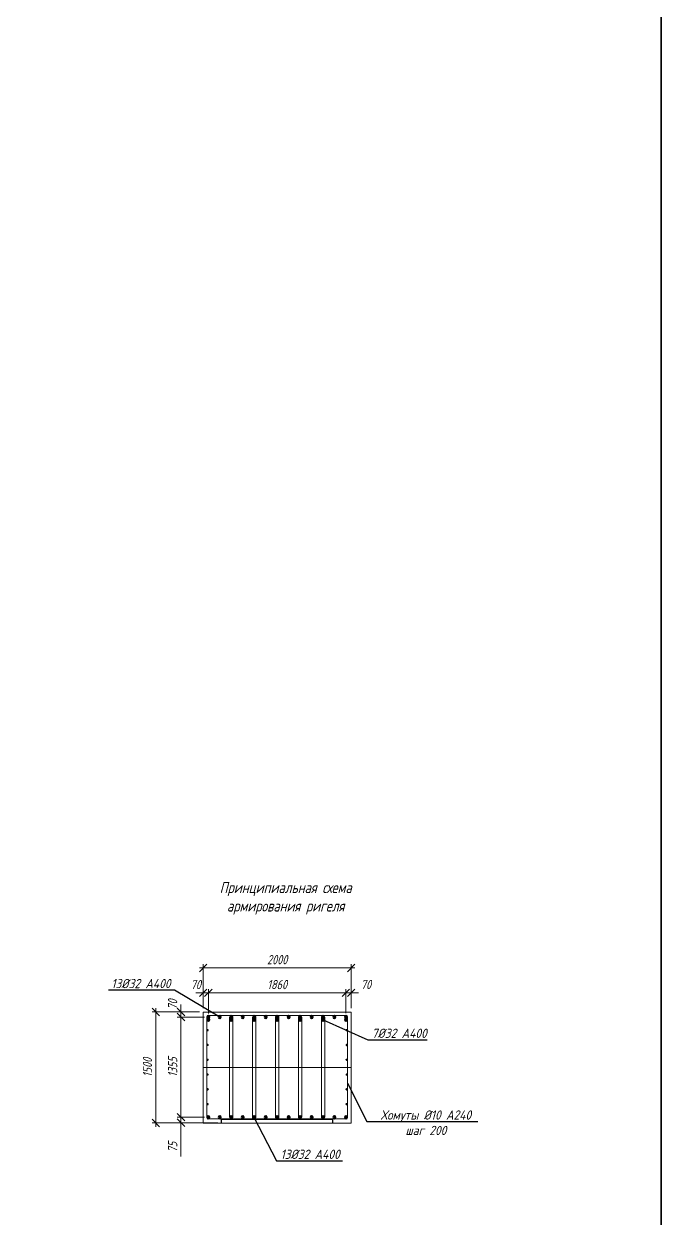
# Model space of a CAD drawing. Header units: millimetres. Extents: x 263685 to 14136308, y -2404013 to 2433772.
# Drawn here: x 7201285 to 7209898, y 772467 to 788607 of the extents above; entities that cross this region are included whole.
import ezdxf
from ezdxf import colors
from ezdxf.entities.mleader import LeaderData, LeaderLine
from ezdxf.math import Vec2, Vec3

# ---------------------------------------------------------------- set-up
doc = ezdxf.new("R2010")
doc.units = ezdxf.units.MM
doc.linetypes.add('невидимая', pattern=[9.525, 6.35, -3.175])
for name, color, linetype, lineweight in [('1-Бетон', 106, 'Continuous', 35), ('Арматура', 1, 'Continuous', 40), ('ИС_ОПОР_Med_Арматура', 1, 'Continuous', 35), ('ИС_Размер', 3, 'Continuous', 18), ('ИС_СПРЖ_Wide', 1, 'Continuous', 35), ('ИС_ТаБл', 5, 'Continuous', 35), ('ИС_Текст', 4, 'Continuous', 18), ('ИС_Тонкая', 3, 'Continuous', 18), ('Тонкая', 3, 'Continuous', 15)]:
    doc.layers.add(name, color=color, linetype=linetype, lineweight=lineweight)
doc.layers.add('ИС_Невидимая', color=4, linetype='невидимая')
doc.styles.add('0', font='isocpeur.ttf', dxfattribs={"width": 0.8, "oblique": 15})
doc.styles.add('ISOCPEUR', font='isocpeur.ttf', dxfattribs={"width": 0.8, "oblique": 15, "height": 2.5})
doc.styles.add('ROMANS', font='isocpeur.ttf', dxfattribs={"width": 0.9, "oblique": 15})
doc.dimstyles.new('М50', dxfattribs={"dimscale": 50, "dimtxt": 2.5, "dimasz": 2, "dimexe": 1, "dimexo": 1, "dimgap": 1, "dimtad": 1, "dimdec": 0, "dimtxsty": '0', "dimblk1": 'OBLIQUE', "dimblk2": 'OBLIQUE', "dimsah": 1, "dimcen": 2.5, "dimdle": 1, "dimclrd": 256, "dimclre": 256, "dimclrt": 256, "dimaunit": 1, "dimadec": 0, "dimazin": 0, "dimtfac": 0.75, "dimtdec": 0, "dimtmove": 1, "dimatfit": 2, "dimldrblk": 'OBLIQUE', "dimfxl": 1, "dimtolj": 1, "dimtzin": 0, "dimlwd": -1, "dimlwe": -1, "dimarcsym": 0})
pattern_1 = [(0, (-152.17, 25357.0641), (0, 0.6985), [0.508, -0.1905]), (90, (-152.17, 25357.0641), (-0.6985, 4e-17), [0.508, -0.1905])]

# ---------------------------------------------------------------- blocks, each defined once
blk = doc.blocks.new('*U1988')
h = blk.add_hatch(color=256)
h.dxf.hatch_style = 1
h.paths.add_polyline_path([(16, 0, 1), (-16, 0, 1)])
blk.add_circle((0, 0), 16)
at = {"layer": 'Defpoints'}
for radius in [17.5, 3]:
    blk.add_circle((0, 0), radius, dxfattribs=at)
blk = doc.blocks.new('*U2012')
at = {"layer": 'Арматура', "xscale": -1}
blk.add_blockref('*U1988', (72.75, 72.75), dxfattribs=at)
blk = doc.blocks.new('*U2013')
at = {"layer": 'ИС_Размер', "color": 0, "linetype": 'ByBlock', "lineweight": -2, "transparency": 16777216}
for p in [(0, 0), (155, 0), (310, 0), (465, 0), (620, 0), (775, 0), (930, 0), (1085, 0), (1240, 0), (1395, 0), (1550, 0), (1705, 0), (1860, 0)]:
    blk.add_blockref('*U2012', p, dxfattribs=at)
blk = doc.blocks.new('*U2016')
at = {"layer": 'Арматура', "xscale": -1}
blk.add_blockref('*U1988', (72.75, 72.75), dxfattribs=at)
blk = doc.blocks.new('*U2011')
at = {"layer": 'ИС_Размер', "color": 0, "linetype": 'ByBlock', "lineweight": -2, "transparency": 16777216}
for p in [(0, 0), (310, 0), (620, 0), (930, 0), (1240, 0), (1550, 0), (1860, 0)]:
    blk.add_blockref('*U2016', p, dxfattribs=at)
blk = doc.blocks.new('*U2014')
at = {"layer": 'Арматура', "xscale": -1}
blk.add_blockref('*U1988', (72.75, 72.75), dxfattribs=at)
blk = doc.blocks.new('*U2015')
at = {"layer": 'ИС_Размер', "color": 0, "linetype": 'ByBlock', "lineweight": -2, "transparency": 16777216}
for p in [(0, 0), (155, 0), (310, 0), (465, 0), (620, 0), (775, 0), (930, 0), (1085, 0), (1240, 0), (1395, 0), (1550, 0), (1705, 0), (1860, 0)]:
    blk.add_blockref('*U2014', p, dxfattribs=at)
blk = doc.blocks.new('_OBLIQUE')
at = {"color": 0, "linetype": 'ByBlock', "lineweight": -2}
blk.add_line((0.5, 0.5), (-0.5, -0.5), dxfattribs=at)
blk = doc.blocks.new('*D2017')
at = {"layer": 'Defpoints', "color": 0, "transparency": 16777216}
for p in [(7203708, 775253), (7203068, 773753), (7203958, 773753)]:
    blk.add_point(p, dxfattribs=at)
at = {"layer": 'ИС_Размер', "transparency": 16777216}
for p, q in [((7203658, 775253), (7203018, 775253)), ((7203068, 775303), (7203068, 773703)), ((7203908, 773753), (7203018, 773753))]:
    blk.add_line(p, q, dxfattribs=at)
at = {"layer": 'ИС_Размер', "transparency": 16777216, "xscale": 100, "yscale": 100, "zscale": 100}
for p, rotation in [((7203068, 775253), 90), ((7203068, 773753), 270)]:
    blk.add_blockref('_OBLIQUE', p, dxfattribs=dict(at, rotation=rotation))
at = {"layer": 'ИС_Размер', "transparency": 16777216, "insert": (7202955, 774503), "char_height": 125, "attachment_point": 5, "rotation": 90, "style": '0'}
blk.add_mtext('\\A1;1500', dxfattribs=at)
blk = doc.blocks.new('*D2018')
at = {"layer": 'Defpoints', "color": 0, "transparency": 16777216}
for p in [(7203408, 775253), (7203708, 775253), (7203778, 775185)]:
    blk.add_point(p, dxfattribs=at)
at = {"layer": 'ИС_Размер', "transparency": 16777216}
for p, q in [((7203658, 775253), (7203358, 775253)), ((7203408, 775253), (7203408, 775353)), ((7203408, 775185), (7203408, 775253)), ((7203728, 775185), (7203358, 775185)), ((7203408, 775185), (7203408, 775085))]:
    blk.add_line(p, q, dxfattribs=at)
at = {"layer": 'ИС_Размер', "transparency": 16777216, "xscale": 100, "yscale": 100, "zscale": 100}
for p, rotation in [((7203408, 775253), 270), ((7203408, 775185), 90)]:
    blk.add_blockref('_OBLIQUE', p, dxfattribs=dict(at, rotation=rotation))
at = {"layer": 'ИС_Размер', "transparency": 16777216, "insert": (7203295, 775353), "char_height": 125, "attachment_point": 5, "rotation": 90, "style": '0'}
blk.add_mtext('\\A1;70', dxfattribs=at)
blk = doc.blocks.new('*D2019')
at = {"layer": 'Defpoints', "color": 0, "transparency": 16777216}
for p in [(7203408, 775185), (7203778, 775185), (7203778, 773830)]:
    blk.add_point(p, dxfattribs=at)
at = {"layer": 'ИС_Размер', "transparency": 16777216}
for p, q in [((7203408, 773780), (7203408, 775235)), ((7203728, 775185), (7203358, 775185)), ((7203728, 773830), (7203358, 773830))]:
    blk.add_line(p, q, dxfattribs=at)
at = {"layer": 'ИС_Размер', "transparency": 16777216, "xscale": 100, "yscale": 100, "zscale": 100}
for p, rotation in [((7203408, 775185), 90), ((7203408, 773830), 270)]:
    blk.add_blockref('_OBLIQUE', p, dxfattribs=dict(at, rotation=rotation))
at = {"layer": 'ИС_Размер', "transparency": 16777216, "insert": (7203295, 774508), "char_height": 125, "attachment_point": 5, "rotation": 90, "style": '0'}
blk.add_mtext('\\A1;1355 ', dxfattribs=at)
blk = doc.blocks.new('*D2035')
at = {"layer": 'Defpoints', "color": 0, "transparency": 16777216}
for p in [(7203408, 773830), (7203728, 773757), (7203778, 773830)]:
    blk.add_point(p, dxfattribs=at)
at = {"layer": 'ИС_Размер', "transparency": 16777216}
for p, q in [((7203408, 773830), (7203408, 773930)), ((7203728, 773830), (7203358, 773830)), ((7203678, 773757), (7203358, 773757)), ((7203408, 773757), (7203408, 773830)), ((7203408, 773757), (7203408, 773830)), ((7203408, 773757), (7203408, 773657)), ((7203408, 773300), (7203408, 773757))]:
    blk.add_line(p, q, dxfattribs=at)
at = {"layer": 'ИС_Размер', "transparency": 16777216, "xscale": 100, "yscale": 100, "zscale": 100}
for p, rotation in [((7203408, 773830), 270), ((7203408, 773757), 90)]:
    blk.add_blockref('_OBLIQUE', p, dxfattribs=dict(at, rotation=rotation))
at = {"layer": 'ИС_Размер', "transparency": 16777216, "insert": (7203295, 773427), "char_height": 125, "attachment_point": 5, "rotation": 90, "style": '0'}
blk.add_mtext('\\A1;75', dxfattribs=at)
blk = doc.blocks.new('*D2036')
at = {"layer": 'Defpoints', "color": 0, "transparency": 16777216}
for p in [(7205708, 775512), (7205708, 775253), (7205638, 775185)]:
    blk.add_point(p, dxfattribs=at)
at = {"layer": 'ИС_Размер', "transparency": 16777216}
for p, q in [((7205638, 775235), (7205638, 775562)), ((7205708, 775303), (7205708, 775562)), ((7205638, 775512), (7205538, 775512)), ((7205638, 775512), (7205708, 775512)), ((7205708, 775512), (7205808, 775512))]:
    blk.add_line(p, q, dxfattribs=at)
at = {"layer": 'ИС_Размер', "transparency": 16777216, "xscale": 100, "yscale": 100, "zscale": 100}
blk.add_blockref('_OBLIQUE', (7205638, 775512), dxfattribs=at)
at = {"layer": 'ИС_Размер', "transparency": 16777216, "xscale": 100, "yscale": 100, "zscale": 100, "rotation": 180}
blk.add_blockref('_OBLIQUE', (7205708, 775512), dxfattribs=at)
at = {"layer": 'ИС_Размер', "transparency": 16777216, "insert": (7205908, 775624), "char_height": 125, "attachment_point": 5, "style": '0'}
blk.add_mtext('\\A1;70', dxfattribs=at)
blk = doc.blocks.new('*D2037')
at = {"layer": 'Defpoints', "color": 0, "transparency": 16777216}
for p in [(7203708, 775512), (7203708, 775253), (7203778, 775183)]:
    blk.add_point(p, dxfattribs=at)
at = {"layer": 'ИС_Размер', "transparency": 16777216}
for p, q in [((7203708, 775303), (7203708, 775562)), ((7203778, 775233), (7203778, 775562)), ((7203708, 775512), (7203608, 775512)), ((7203778, 775512), (7203708, 775512)), ((7203778, 775512), (7203878, 775512))]:
    blk.add_line(p, q, dxfattribs=at)
at = {"layer": 'ИС_Размер', "transparency": 16777216, "xscale": 100, "yscale": 100, "zscale": 100}
blk.add_blockref('_OBLIQUE', (7203708, 775512), dxfattribs=at)
at = {"layer": 'ИС_Размер', "transparency": 16777216, "xscale": 100, "yscale": 100, "zscale": 100, "rotation": 180}
blk.add_blockref('_OBLIQUE', (7203778, 775512), dxfattribs=at)
at = {"layer": 'ИС_Размер', "transparency": 16777216, "insert": (7203608, 775624), "char_height": 125, "attachment_point": 5, "style": '0'}
blk.add_mtext('\\A1;70', dxfattribs=at)
blk = doc.blocks.new('*D2038')
at = {"layer": 'Defpoints', "color": 0, "transparency": 16777216}
for p in [(7203708, 775848), (7203708, 775253), (7205708, 775253)]:
    blk.add_point(p, dxfattribs=at)
at = {"layer": 'ИС_Размер', "transparency": 16777216}
for p, q in [((7205758, 775848), (7203658, 775848)), ((7203708, 775303), (7203708, 775898)), ((7205708, 775303), (7205708, 775898))]:
    blk.add_line(p, q, dxfattribs=at)
at = {"layer": 'ИС_Размер', "transparency": 16777216, "xscale": 100, "yscale": 100, "zscale": 100, "rotation": 180}
blk.add_blockref('_OBLIQUE', (7203708, 775848), dxfattribs=at)
at = {"layer": 'ИС_Размер', "transparency": 16777216, "xscale": 100, "yscale": 100, "zscale": 100}
blk.add_blockref('_OBLIQUE', (7205708, 775848), dxfattribs=at)
at = {"layer": 'ИС_Размер', "transparency": 16777216, "insert": (7204708, 775960), "char_height": 125, "attachment_point": 5, "style": '0'}
blk.add_mtext('\\A1;2000', dxfattribs=at)
blk = doc.blocks.new('*D2039')
at = {"layer": 'Defpoints', "color": 0, "transparency": 16777216}
for p in [(7205638, 775512), (7203778, 775183), (7205638, 775185)]:
    blk.add_point(p, dxfattribs=at)
at = {"layer": 'ИС_Размер', "transparency": 16777216}
for p, q in [((7203778, 775233), (7203778, 775562)), ((7205638, 775235), (7205638, 775562)), ((7203728, 775512), (7205688, 775512))]:
    blk.add_line(p, q, dxfattribs=at)
at = {"layer": 'ИС_Размер', "transparency": 16777216, "xscale": 100, "yscale": 100, "zscale": 100, "rotation": 180}
blk.add_blockref('_OBLIQUE', (7203778, 775512), dxfattribs=at)
at = {"layer": 'ИС_Размер', "transparency": 16777216, "xscale": 100, "yscale": 100, "zscale": 100}
blk.add_blockref('_OBLIQUE', (7205638, 775512), dxfattribs=at)
at = {"layer": 'ИС_Размер', "transparency": 16777216, "insert": (7204708, 775624), "char_height": 125, "attachment_point": 5, "style": '0'}
blk.add_mtext('\\A1;1860', dxfattribs=at)
blk = doc.blocks.new('_None')
blk = doc.blocks.new('*U2040')
at = {"layer": 'ИС_СПРЖ_Wide'}
h = blk.add_hatch(dxfattribs=at)
h.set_pattern_fill('ANGLE', color=256, scale=0.1)
h.set_pattern_definition(pattern_1)
edge = h.paths.add_edge_path()
edge.add_arc((0, 0), 6, 0, 360)
at = {"layer": 'ИС_ОПОР_Med_Арматура'}
for radius in [6.75, 6]:
    blk.add_circle((0, 0), radius, dxfattribs=at)
blk = doc.blocks.new('*U2041')
at = {"layer": '1-Бетон', "color": 0, "linetype": 'ByBlock', "lineweight": -2, "transparency": 16777216}
for p in [(0, 0), (0, -200), (0, -400), (0, -600), (0, -800), (0, -1000)]:
    blk.add_blockref('*U2040', p, dxfattribs=at)
blk = doc.blocks.new('*U2042')
at = {"layer": 'ИС_СПРЖ_Wide'}
h = blk.add_hatch(dxfattribs=at)
h.set_pattern_fill('ANGLE', color=256, scale=0.1)
h.set_pattern_definition(pattern_1)
edge = h.paths.add_edge_path()
edge.add_arc((0, 0), 6, 0, 360)
at = {"layer": 'ИС_ОПОР_Med_Арматура'}
for radius in [6.75, 6]:
    blk.add_circle((0, 0), radius, dxfattribs=at)
blk = doc.blocks.new('*U2043')
at = {"layer": '1-Бетон', "color": 0, "linetype": 'ByBlock', "lineweight": -2, "transparency": 16777216}
for p in [(0, 0), (0, -200), (0, -400), (0, -600), (0, -800), (0, -1000)]:
    blk.add_blockref('*U2042', p, dxfattribs=at)

msp = doc.modelspace()

# ---------------------------------------------------------------- linework, layer by layer
at = {"layer": '1-Бетон'}
msp.add_lwpolyline([(7128178.4958, 856655.6275), (7209897.5675, 856655.6275), (7209897.5675, 768155.2594), (7128178.4958, 768155.2594)], close=True, dxfattribs=at)
at = {"layer": 'ИС_Невидимая'}
msp.add_lwpolyline([(7203957.7612, 773752.6126), (7203957.7612, 773802.6126), (7205457.7612, 773802.6126), (7205457.7612, 773752.6126)], dxfattribs=at)
at = {"layer": 'ИС_Текст'}
for points in [[(7203777.7942, 775207.6126), (7204087.7942, 775207.6126, -0.4142135624), (7204110.2942, 775185.1126), (7204110.2612, 773830.1126, -0.4142135624), (7204087.7612, 773807.6126), (7203777.7612, 773807.6126, -0.4142135624), (7203755.2612, 773830.1126), (7203755.2942, 775185.1126, -0.4142135624), (7203777.7942, 775207.6126)], [(7204087.7942, 775207.6126), (7204397.7942, 775207.6126, -0.4142135624), (7204420.2942, 775185.1126), (7204420.2612, 773830.1126, -0.4142135624), (7204397.7612, 773807.6126), (7204087.7612, 773807.6126, -0.4142135624), (7204065.2612, 773830.1126), (7204065.2942, 775185.1126, -0.4142135624), (7204087.7942, 775207.6126)], [(7204397.7942, 775207.6126), (7204707.7942, 775207.6126, -0.4142135624), (7204730.2942, 775185.1126), (7204730.2612, 773830.1126, -0.4142135624), (7204707.7612, 773807.6126), (7204397.7612, 773807.6126, -0.4142135624), (7204375.2612, 773830.1126), (7204375.2942, 775185.1126, -0.4142135624), (7204397.7942, 775207.6126)], [(7204707.7942, 775207.6126), (7205017.7942, 775207.6126, -0.4142135624), (7205040.2942, 775185.1126), (7205040.2612, 773830.1126, -0.4142135624), (7205017.7612, 773807.6126), (7204707.7612, 773807.6126, -0.4142135624), (7204685.2612, 773830.1126), (7204685.2942, 775185.1126, -0.4142135624), (7204707.7942, 775207.6126)], [(7205017.7942, 775207.6126), (7205327.7942, 775207.6126, -0.4142135624), (7205350.2942, 775185.1126), (7205350.2612, 773830.1126, -0.4142135624), (7205327.7612, 773807.6126), (7205017.7612, 773807.6126, -0.4142135624), (7204995.2612, 773830.1126), (7204995.2942, 775185.1126, -0.4142135624), (7205017.7942, 775207.6126)], [(7205327.7942, 775207.6126), (7205637.7942, 775207.6126, -0.4142135624), (7205660.2942, 775185.1126), (7205660.2612, 773830.1126, -0.4142135624), (7205637.7612, 773807.6126), (7205327.7612, 773807.6126, -0.4142135624), (7205305.2612, 773830.1126), (7205305.2942, 775185.1126, -0.4142135624), (7205327.7942, 775207.6126)]]:
    msp.add_lwpolyline(points, format="xyb", dxfattribs=at)
at = {"layer": 'ИС_Тонкая'}
msp.add_lwpolyline([(7203707.7612, 775252.6126), (7205707.8273, 775252.6126), (7205707.8273, 773752.6126), (7203707.7612, 773752.6126)], close=True, dxfattribs=at)
msp.add_lwpolyline([(7203707.7612, 774502.6126), (7205707.8273, 774502.6126)], dxfattribs=at)

# ---------------------------------------------------------------- block references
at = {"layer": '1-Бетон'}
msp.add_blockref('*U2041', (7203767.2612, 775007.6126), dxfattribs=at)
at = {"layer": '1-Бетон', "xscale": -1}
msp.add_blockref('*U2043', (7205648.3273, 775007.6126), dxfattribs=at)
at = {"layer": 'ИС_Размер'}
for name, p in [('*U2013', (7203705.0442, 775112.3626)), ('*U2011', (7203705.0442, 775077.3626)), ('*U2015', (7203705.0112, 773757.3626))]:
    msp.add_blockref(name, p, dxfattribs=at)

# ---------------------------------------------------------------- texts
at = {"layer": 'ИС_ТаБл', "color": 1, "insert": (7204822.8597, 776790.374), "char_height": 300, "width": 2415.530627, "attachment_point": 5, "style": 'ISOCPEUR'}
msp.add_mtext('\\pxsm1;{\\H0.5x;Принципиальная схема армирования ригеля }', dxfattribs=at)

# ---------------------------------------------------------------- dimensions: what is measured, and where the dimension line sits
at = {"layer": 'ИС_Размер'}
for base, p1, p2, picture, middle in [((7203707.8273, 775847.591), (7205707.8273, 775252.6126), (7203707.8273, 775252.6126), '*D2038', (7204707.8273, 775960.091)), ((7205637.8603, 775511.66), (7203777.8273, 775182.6126), (7205637.8603, 775185.1126), '*D2039', (7204707.8438, 775624.16))]:
    dim = msp.add_linear_dim(base=base, p1=p1, p2=p2, dimstyle='М50', dxfattribs=at)
    dim.commit()
    dim.dimension.update_dxf_attribs({"geometry": picture, "text_midpoint": middle})
for base, p1, p2, picture, middle in [((7203707.8273, 775511.66), (7203777.8273, 775182.6126), (7203707.8273, 775252.6126), '*D2037', (7203607.8273, 775511.66)), ((7205707.8273, 775511.66), (7205637.8603, 775185.1126), (7205707.8273, 775252.6126), '*D2036', (7205907.8273, 775511.66))]:
    dim = msp.add_linear_dim(base=base, p1=p1, p2=p2, dimstyle='М50', dxfattribs=at)
    dim.commit()
    dim.dimension.update_dxf_attribs({"geometry": picture, "text_midpoint": middle, "dimtype": 160})
for base, p1, p2, picture, middle in [((7203407.7612058986, 775252.6126471126), (7203777.7942402642, 775185.1126471123), (7203707.7612058306, 775252.6126471123), '*D2018', (7203407.7612058483, 775352.6126471123)), ((7203407.7612, 773830.1126), (7203727.7282, 773757.3626), (7203777.7612, 773830.1126), '*D2035', (7203448.6917, 773426.7205))]:
    dim = msp.add_linear_dim(base=base, p1=p1, p2=p2, angle=90, dimstyle='М50', override={"dimrnd": 5}, dxfattribs=at)
    dim.commit()
    dim.dimension.update_dxf_attribs({"geometry": picture, "text_midpoint": middle, "dimtype": 160})
dim = msp.add_linear_dim(base=(7203067.6932, 773752.6126), p1=(7203707.7612, 775252.6126), p2=(7203957.7612, 773752.6126), angle=90, dimstyle='М50', dxfattribs=at)
dim.commit()
dim.dimension.update_dxf_attribs({"geometry": '*D2017', "text_midpoint": (7202955.1932, 774502.6126)})
dim = msp.add_linear_dim(base=(7203407.7612, 775185.1126), p1=(7203777.7612, 773830.1126), p2=(7203777.7942, 775185.1126), angle=90, text='<> ', dimstyle='М50', dxfattribs=at)
dim.commit()
dim.dimension.update_dxf_attribs({"geometry": '*D2019', "text_midpoint": (7203295.2612, 774507.6126)})

# ---------------------------------------------------------------- leaders
at = {"layer": 'Тонкая', "color": 3}
ml = msp.add_multileader_mtext('Standard', dxfattribs=at)
ml.set_content('{\\C256;13%%C32 А400 }', color=4, style='ROMANS')
ml.set_leader_properties(color=256)
ml.set_arrow_properties(name='NONE')
ml.build(insert=Vec2(0, 0))
ml.multileader.update_dxf_attribs({"text_left_attachment_type": 6, "text_right_attachment_type": 6, "arrow_head_size": 600})
ctx = ml.context
ctx.base_point, ctx.char_height, ctx.arrow_head_size, ctx.plane_origin = Vec3(7202420.9201, 775549.7542), 125, 600, Vec3(7201764.2667, 777416.0242)
ctx.left_attachment, ctx.right_attachment, ctx.text_align_type = 6, 6, 1
notes = []
notes.append((ctx, [(1, (1, 1, 0), (7203320.9011, 775549.7542), (-1, 0), 8, [(0, [(7203932.7942, 775185.1126)], 0, [])])]))
ctx.mtext.insert, ctx.mtext.width, ctx.mtext.alignment, ctx.mtext.flow_direction = Vec3(7202866.9106, 775699.7542), 1172.648907, 2, 5
ml = msp.add_multileader_mtext('Standard', dxfattribs=at)
ml.set_content('{\\C256;7%%C32 А400 }', color=4, style='ROMANS')
ml.set_leader_properties(color=256)
ml.set_arrow_properties(name='NONE')
ml.build(insert=Vec2(0, 0))
ml.multileader.update_dxf_attribs({"text_left_attachment_type": 6, "text_right_attachment_type": 6, "arrow_head_size": 600})
ctx = ml.context
ctx.base_point, ctx.char_height, ctx.arrow_head_size, ctx.plane_origin = Vec3(7205940.4333, 774878.093), 125, 600, Vec3(7205214.2988, 776870.1367)
ctx.left_attachment, ctx.right_attachment, ctx.text_align_type = 6, 6, 1
notes.append((ctx, [(0, (1, 1, 0), (7205932.4333, 774878.093), (1, 0), 8, [(0, [(7205327.7942, 775147.1126)], 0, [])])]))
ctx.mtext.insert, ctx.mtext.width, ctx.mtext.alignment, ctx.mtext.flow_direction = Vec3(7206358.2988, 775028.093), 1172.648907, 2, 5
ml = msp.add_multileader_mtext('Standard', dxfattribs=at)
ml.set_content('{\\C256;Хомуты \\Q15;%%C10 А240\\Pшаг 200}', color=4, style='ROMANS')
ml.set_leader_properties(color=256)
ml.set_arrow_properties(name='NONE')
ml.build(insert=Vec2(0, 0))
ml.multileader.update_dxf_attribs({"text_left_attachment_type": 6, "text_right_attachment_type": 6, "arrow_head_size": 600})
ctx = ml.context
ctx.base_point, ctx.char_height, ctx.arrow_head_size, ctx.plane_origin = Vec3(7206138.9215, 773773.3057), 125, 600, Vec3(7205475.0916, 774862.7117)
ctx.left_attachment, ctx.right_attachment, ctx.text_align_type = 6, 6, 1
notes.append((ctx, [(0, (1, 1, 0), (7205921.3308, 773773.3057), (1, 0), 217.5906, [(0, [(7205660.2724, 774289.3295)], 0, [])])]))
ctx.mtext.insert, ctx.mtext.defined_height, ctx.mtext.alignment, ctx.mtext.flow_direction = Vec3(7206718.6887, 773923.3057), 121.5312, 2, 5
ml = msp.add_multileader_mtext('Standard', dxfattribs=at)
ml.set_content('{\\C256;13%%C32 А400 }', color=4, style='ROMANS')
ml.set_leader_properties(color=256)
ml.set_arrow_properties(name='NONE')
ml.build(insert=Vec2(0, 0))
ml.multileader.update_dxf_attribs({"text_left_attachment_type": 6, "text_right_attachment_type": 6, "arrow_head_size": 600})
ctx = ml.context
ctx.base_point, ctx.char_height, ctx.arrow_head_size, ctx.plane_origin = Vec3(7204708.1171, 773242.2382), 125, 600, Vec3(7202460.5497, 775108.5082)
ctx.left_attachment, ctx.right_attachment, ctx.text_align_type = 6, 6, 1
notes.append((ctx, [(0, (1, 1, 0), (7204700.1171, 773242.2382), (1, 0), 8, [(0, [(7204392.7282, 773830.3626)], 0, [])])]))
ctx.mtext.insert, ctx.mtext.width, ctx.mtext.alignment, ctx.mtext.flow_direction = Vec3(7205154.1076, 773392.2382), 1172.648907, 2, 5
for ctx, leaders in notes:
    for number, flags, end, landing, length, lines in leaders:
        leader = LeaderData()
        leader.index, (leader.has_last_leader_line, leader.has_dogleg_vector, leader.attachment_direction) = number, flags
        leader.last_leader_point, leader.dogleg_vector, leader.dogleg_length = Vec3(end), Vec3(landing), length
        for number, points, colour, breaks in lines:
            line = LeaderLine()
            line.index, line.vertices, line.color, line.breaks = number, Vec3.list(points), colors.encode_raw_color(colour), breaks
            leader.lines.append(line)
        ctx.leaders.append(leader)

doc.saveas('drawing.dxf')
